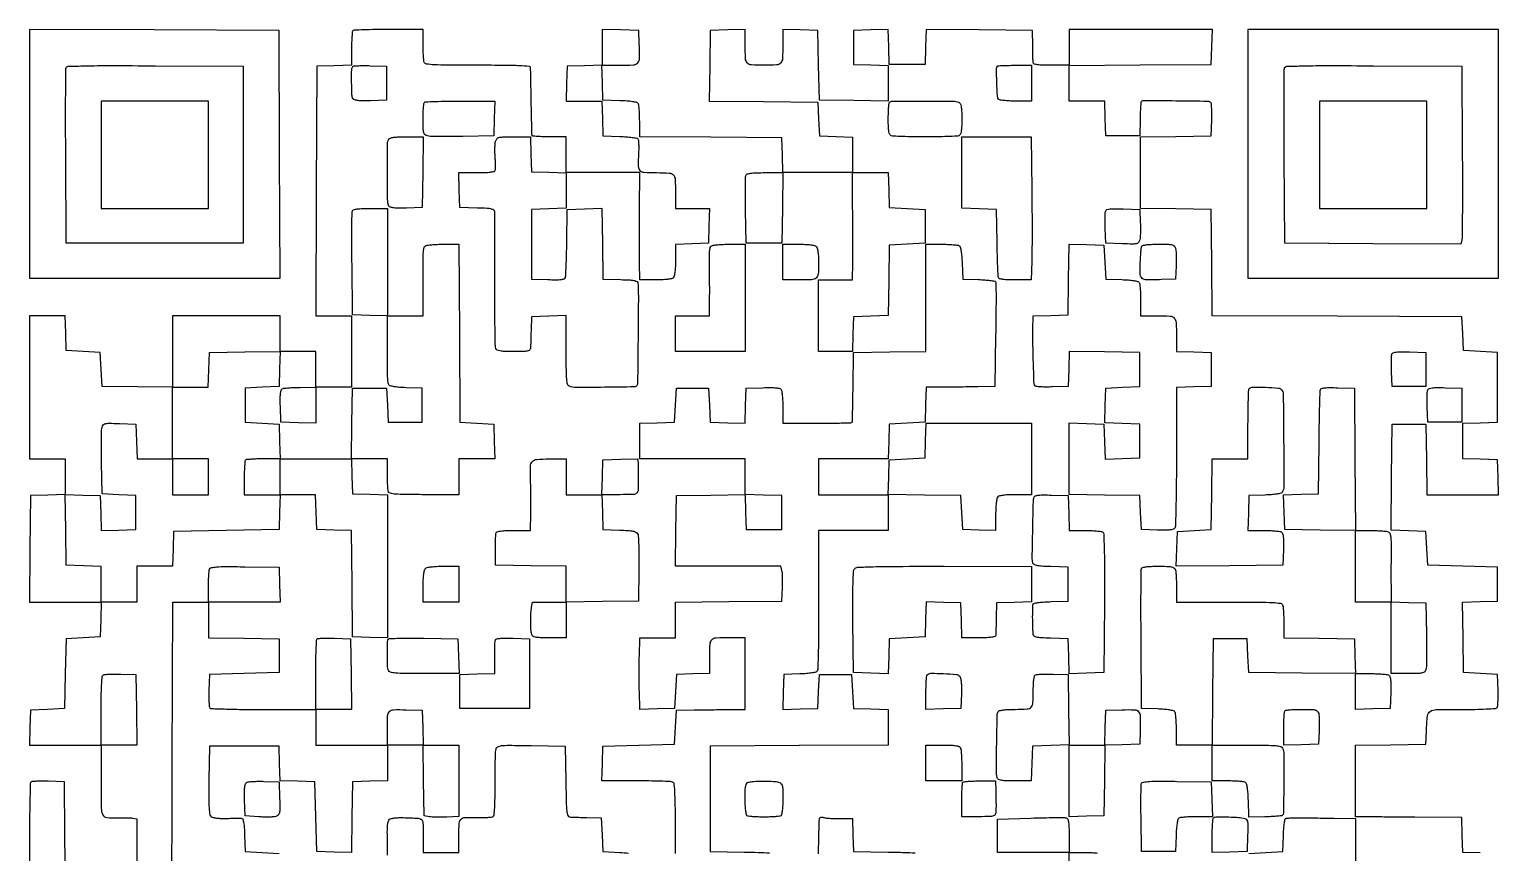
# Model space of a CAD drawing. Extents: x 156 to 936, y 100 to 969.
# Drawn here: x 156 to 936, y 532 to 969 of the extents above; entities that cross this region are included whole.
import ezdxf

# ---------------------------------------------------------------- set-up
doc = ezdxf.new("R2010")
doc.units = 0

msp = doc.modelspace()

# ---------------------------------------------------------------- linework, layer by layer
for points in [[(926.287036, 531.787036), (917.074071, 532.074071), (916.787036, 541.287036), (916.5, 550.5), (891.5, 550.698929, -0.000093), (881.686567, 550.778851, -0.00013), (872.889063, 550.854425, -0.00008), (865.483492, 550.921142, -0.001636), (863.25, 550.948929), (860, 551), (860, 569.977935), (860, 588.955869), (878.75, 589.227935), (897.5, 589.5), (897.754332, 596.5, -0.015574), (898.30336, 604.625849, -0.236326), (899.766392, 606.945251, -0.132923), (902.900062, 607.845061, -0.003953), (916.682867, 607.947305, 0.004626), (923.513069, 608.007162, 0.007159), (929.408925, 608.197854, 0.002842), (934.428763, 608.460802, 0.183876), (935.212327, 608.812327, 0.172296), (935.54545, 609.512358, 0.010108), (935.743267, 611.898892, 0.014332), (935.841717, 614.80863, 0.009999), (935.792979, 618.092979), (935.5, 626.5), (926.5, 627), (917.5, 627.5), (917.228074, 646.212184), (916.956148, 664.924368), (926.228074, 665.212184), (935.5, 665.5), (935.5, 674.5), (935.5, 683.5), (917, 684), (898.5, 684.5), (898, 693.5), (897.5, 702.5), (888.234491, 702.787731), (878.968982, 703.075462), (879.234491, 731.287731), (879.5, 759.5), (888.5, 759.5), (897.5, 759.5), (897.772065, 740.75), (898.044131, 722), (917.059591, 722), (936.075052, 722), (935.787526, 731.25), (935.5, 740.5), (926.25, 740.787526), (917, 741.075052), (917, 750.5), (917, 759.924948), (926.25, 760.212474), (935.5, 760.5), (935.5, 779), (935.5, 797.5), (926.5, 798), (917.5, 798.5), (917, 807.5), (916.5, 816.5), (850.265561, 816.757133), (784.031122, 817.014266), (783.765561, 845.257133), (783.5, 873.5), (764.75, 873.772065), (746, 874.044131), (746, 893), (746, 911.955869), (764.75, 912.227935), (783.5, 912.5), (783.792979, 920.907021, 0.009999), (783.841717, 924.19137, 0.014332), (783.743267, 927.101108, 0.010108), (783.54545, 929.487642, 0.172296), (783.212327, 930.187673, 0.194959), (781.742811, 930.809511, 0.000899), (764.740635, 931.037761, 0.000878), (747.721411, 931.205743, 0.201022), (746.283719, 930.617052, 0.179284), (746.107491, 930.233403, 0.002653), (745.929824, 927.717324, 0.006839), (745.777663, 924.766061, 0.004417), (745.67842, 921.345086), (745.5, 912.5), (736.5, 912.5), (727.5, 912.5), (727.212474, 921.75), (726.924948, 931), (717.462474, 931), (708, 931), (708, 940.487975), (708, 949.97595), (745.75, 950.237975), (783.5, 950.5), (783.787526, 959.75), (784.075052, 969), (746.037526, 969), (708, 969), (708, 959.5), (708, 950), (698.5, 950, -0.006865), (693.982597, 950.06203, -0.025552), (691.147538, 950.285195, -0.038111), (689.396425, 950.65081, -0.314535), (688.912575, 951.25, -0.010039), (688.871136, 952.082278, -0.000662), (688.803074, 954.482813, -0.000959), (688.73122, 957.344675, -0.000716), (688.662575, 960.5), (688.5, 968.5), (660.287731, 968.765509), (632.075462, 969.031018), (631.787731, 959.765509), (631.5, 950.5), (622, 950.5), (612.5, 950.5), (612.211984, 959.787023), (611.923969, 969.074046), (602.711984, 968.787023), (593.5, 968.5), (593.5, 959.5), (593.5, 950.5), (602.75, 950.212474), (612, 949.924948), (612, 940.479501), (612, 931.034054), (593.75, 931.267027), (575.5, 931.5), (575, 950), (574.5, 968.5), (565.25, 968.787526), (556, 969.075052), (556, 961.119313, -0.011258), (555.831005, 953.614695, -0.173567), (554.86665, 951.260207, -0.196922), (552.673736, 950.202315, -0.015154), (546, 950, -0.015154), (539.326264, 950.202315, -0.196922), (537.13335, 951.260207, -0.173567), (536.168995, 953.614695, -0.011258), (536, 961.119313), (536, 969.075052), (526.75, 968.787526), (517.5, 968.5), (517.227991, 949.765372), (516.955982, 931.030743), (545.727991, 930.765372), (574.5, 930.5), (575, 921.5), (575.5, 912.5), (584.25, 912.211067), (593, 911.922134), (593, 902.461067), (593, 893), (574.537526, 893), (556.075052, 893), (555.787526, 902.25), (555.5, 911.5), (517.75, 911.762025), (480, 912.02405), (479.984687, 920.262025, 0.008604), (479.922842, 923.505426, 0.011608), (479.748365, 926.434916, 0.00876), (479.504897, 928.856025, 0.112574), (479.201688, 929.707902, 0.195149), (478.447011, 930.24575, 0.020215), (476.262875, 930.673305, 0.020298), (473.292364, 931.008289, 0.009786), (469.467001, 931.207902), (460.5, 931.5), (460.212474, 940.75), (459.924948, 950), (469.443422, 950, 0.014946), (476.627699, 950.214802, 0.197184), (478.972481, 951.345011, 0.183239), (479.938215, 953.836261, 0.012613), (479.800912, 961.520917), (479.5, 968.5), (469.75, 968.786212), (460, 969.072424), (460, 959.573738), (460, 950.075052), (450.75, 949.787526), (441.5, 949.5), (441.212474, 940.25), (440.924948, 931), (450.424948, 931), (459.924948, 931), (460.212474, 921.75), (460.5, 912.5), (469.467001, 912.207902, -0.010552), (472.94935, 912.020838, -0.015645), (475.987983, 911.697357, -0.010736), (478.455509, 911.302147, -0.212342), (479.07413, 910.880055, -0.118763), (479.310758, 910.159148, -0.009977), (479.430683, 908.188613, -0.012826), (479.466896, 905.803213, -0.009559), (479.389025, 903.172153, 0.013841), (479.247338, 896.434613, 0.189295), (480.141238, 894.201867, 0.191966), (482.309828, 893.190195, 0.014296), (488.960399, 893, -0.014986), (495.664219, 892.799025, -0.196149), (497.862481, 891.744398, -0.174397), (498.830027, 889.395763, -0.011364), (499, 881.918213), (499, 874), (508.037526, 874), (517.075052, 874), (516.787526, 864.75), (516.5, 855.5), (507.75, 855.211067), (499, 854.922134), (499, 846.661067, -0.011162), (498.921652, 843.1518, -0.020382), (498.67737, 840.298426, -0.021133), (498.31002, 838.13795, -0.144676), (497.8, 837.2, -0.144849), (496.860329, 836.689458, -0.021091), (494.693122, 836.322289, -0.020332), (491.828493, 836.07823, -0.011084), (488.3, 836), (480, 836), (479.933948, 845.25, -0.001558), (479.914517, 850.07687, -0.000466), (479.914668, 857.4375, -0.000467), (479.930247, 865.701619, -0.000505), (479.961067, 873.75), (480.054238, 893), (460.527119, 893), (441, 893), (441, 902.5), (441, 912), (432, 912, -0.007808), (428.539872, 912.054039, -0.01267), (425.603892, 912.220312, -0.00635), (423.186983, 912.449665, -0.33264), (422.864313, 912.75, -0.038151), (422.804063, 913.334505, -0.000273), (422.676091, 918.273438, -0.001045), (422.544457, 923.929743, -0.000669), (422.414097, 930.5, 0.000146), (422.289958, 937.105174, 0.000219), (422.177336, 942.873438, 0.000088), (422.077669, 947.822557, 0.004874), (422.049783, 948.75, 0.381135), (421.396047, 949.426776, 0.007433), (416.171862, 949.73835, 0.009283), (408.206982, 949.946597, 0.001894), (394.106989, 950, -0.001482), (378.102837, 950.047441, -0.01238), (370.864913, 950.269618, -0.020733), (366.7558, 950.66906, -0.273), (365.606989, 951.581787, -0.06844), (365.368926, 952.599719, -0.007317), (365.178303, 955.0249, -0.008902), (365.044385, 957.933927, -0.00705), (365, 961.081787), (365, 969), (346.666667, 969, 0.0034), (339.591013, 968.951878, 0.005368), (333.522917, 968.804167, 0.001621), (328.281849, 968.603258, 0.188134), (327.666667, 968.333333, 0.174595), (327.400837, 967.768224, 0.005912), (327.195833, 965.278732, 0.010516), (327.048335, 962.289663, 0.007069), (327, 958.870859), (327, 950.075052), (317.75, 949.787526), (308.5, 949.5), (308.242862, 883.25), (307.985724, 817), (317.492862, 817), (327, 817), (327, 798), (327, 779), (317.5, 779), (308, 779), (308, 788.5), (308, 798), (298.5, 798), (289, 798), (289, 807.5), (289, 817), (260.5, 817), (232, 817), (232, 798.003436), (232, 779.006872), (213.25, 779.253436), (194.5, 779.5), (194, 788.5), (193.5, 797.5), (184.5, 798), (175.5, 798.5), (175.212474, 807.75), (174.924948, 817), (165.462474, 817), (156, 817), (156, 779), (156, 741), (165.5, 741), (175, 741), (175, 731.537526), (175, 722.075052), (165.75, 721.787526), (156.5, 721.5), (156.234427, 693.25), (155.968853, 665), (175.021953, 665), (194.075052, 665), (193.787526, 655.75), (193.5, 646.5), (184.5, 646), (175.5, 645.5), (175, 627), (174.5, 608.5), (165.5, 608), (156.5, 607.5), (156.212474, 598.25), (155.924948, 589), (174.962474, 589), (194, 589), (194, 570.067388, 0.003295), (194.096012, 555.497907, 0.104435), (194.876896, 552.026989, 0.270578), (196.989027, 550.541688, 0.031476), (203, 550.412711, -0.008439), (205.270704, 550.468585, -0.008402), (207.545312, 550.447934, -0.008283), (209.531371, 550.36358, -0.032348), (210.75, 550.212079), (213, 549.783184), (213, 521.910644)], [(499, 531.393011, 0.001054), (498.954309, 553.076001, 0.009347), (498.735366, 562.631708, 0.013145), (498.359991, 568.15232, 0.284906), (497.418213, 569.393011, 0.081739), (496.239742, 569.635941, 0.00228), (491.026577, 569.821697, 0.004617), (484.875559, 569.955962, 0.003148), (477.880687, 570), (459.924948, 570), (460.212474, 579.25), (460.5, 588.5), (479.5, 589), (498.5, 589.5), (499, 598.5), (499.5, 607.5), (509, 607.670976, -0.000662), (513.27269, 607.742218, -0.000413), (518.279688, 607.814941, -0.000414), (523.215499, 607.878466, -0.000753), (527.25, 607.920976), (536, 608), (536, 627), (536, 646), (528.081787, 646, 0.011383), (520.602433, 645.829699, 0.17474), (518.254392, 644.860357, 0.19588), (517.200408, 642.658416, 0.014894), (517, 635.931944), (517, 627.077866), (508.25, 626.788933), (499.5, 626.5), (499, 617.5), (498.5, 608.5), (489.319479, 608.213394), (480.138958, 607.926787), (479.819479, 617.463394, -0.005262), (479.719823, 621.802276, -0.003099), (479.687442, 626.989247, -0.003099), (479.719338, 632.17274, -0.005294), (479.81862, 636.5), (480.13724, 646), (489.56862, 646), (499, 646), (499, 655.484427), (499, 664.968853), (527.25, 665.234427), (555.5, 665.5), (555.800912, 672.479083, 0.008627), (555.874264, 675.317546, 0.009416), (555.846004, 678.075142, 0.00895), (555.735265, 680.430652, 0.045288), (555.53186, 681.729083), (554.961896, 684), (526.958883, 684), (498.955869, 684), (499.227935, 702.75), (499.5, 721.5), (517.75, 721.772559), (536, 722.045117), (536, 731.522559), (536, 741), (508, 741), (480, 741), (480, 750.462474), (480, 759.924948), (489.25, 760.212474), (498.5, 760.5), (499, 769.5), (499.5, 778.5), (508, 778.5), (516.5, 778.5), (517, 769.5), (517.5, 760.5), (526.711984, 760.212977), (535.923969, 759.925954), (536.211984, 769.212977), (536.5, 778.5), (545.41543, 778.791346, -0.007874), (549.674656, 778.863419, -0.025891), (552.481964, 778.721257, -0.03736), (554.324421, 778.391596, -0.190691), (555.150117, 777.791346, -0.110447), (555.473134, 776.89348, -0.009524), (555.733216, 774.455895, -0.01219), (555.919039, 771.503986, -0.009158), (555.984687, 768.25), (556, 760), (565.25, 759.933947, 0.002763), (575.052232, 759.918114, 0.003637), (583.993114, 760.018119, 0.000675), (592.161005, 760.179942, 0.193419), (592.775428, 760.442094, 0.19133), (592.904686, 760.741695, 0.000375), (593.056106, 766.059231, 0.00255), (593.191861, 772.060314, 0.001569), (593.293474, 779.126808), (593.5, 797.5), (612.75, 797.771593), (632, 798.043186), (632, 826.521593), (632, 855), (640.25, 854.984687, -0.008579), (643.497876, 854.922928, -0.011582), (646.430835, 854.748704, -0.008725), (648.854929, 854.505619, -0.112667), (649.706033, 854.202843, -0.192561), (650.236162, 853.466763, -0.02067), (650.666992, 851.36687, -0.020911), (651.005667, 848.539342, -0.010674), (651.206033, 844.968156), (651.5, 836.5), (659.968156, 836.206033, -0.009239), (663.251737, 836.031256, -0.013895), (666.105021, 835.746581, -0.00867), (668.441454, 835.406432, -0.216708), (668.968156, 835.054747, -0.138755), (669.177585, 834.325074, -0.000656), (669.196896, 826.415581, -0.00298), (669.153308, 817.394423, -0.001872), (669, 806.848714), (668.5, 779.5), (659.5, 779.301866, -0.001314), (655.388324, 779.222157, -0.000757), (650.437586, 779.146698, -0.000757), (645.466655, 779.085987, -0.001267), (641.287526, 779.051866), (632.075052, 779), (631.787526, 769.75), (631.5, 760.5), (622, 760), (612.5, 759.5), (612.212474, 750.25), (611.924948, 741), (593.462474, 741), (575, 741), (575, 731.5), (575, 722), (593.462474, 722), (611.924948, 722), (612.212474, 731.25), (612.5, 740.5), (622, 741), (631.5, 741.5), (631.787087, 750.716812), (632.074173, 759.933623), (660.037087, 759.966524), (688, 759.999425), (688, 740.999713), (688, 722), (679.7, 722, 0.011084), (676.171507, 721.92177, 0.020332), (673.306878, 721.677711, 0.021091), (671.139671, 721.310542, 0.144849), (670.2, 720.8, 0.145022), (669.688939, 719.858617, 0.021049), (669.321952, 717.684674, 0.020282), (669.078112, 714.808789, 0.011007), (669, 711.261067), (669, 702.922134), (660.25, 703.211067), (651.5, 703.5), (651, 712.5), (650.5, 721.5), (631.25, 721.771593), (612, 722.043186), (612, 712.521593), (612, 703), (593.5, 703), (575, 703), (574.94248, 693.75, 0.001386), (574.924461, 688.522454, 0.000273), (574.923241, 679.139063, 0.000289), (574.934111, 668.206704, 0.000269), (574.957757, 657, -0.00272), (574.928078, 646.372188, -0.004249), (574.775015, 637.223853, -0.001296), (574.554711, 629.306616, -0.139296), (574.233433, 628.293967, -0.188432), (573.484204, 627.765542, -0.02032), (571.367353, 627.333928, -0.020701), (568.529972, 626.994371, -0.010753), (564.968156, 626.793967), (556.5, 626.5), (556.211971, 617.211971), (555.923942, 607.923942), (565.211971, 608.211971), (574.5, 608.5), (575, 617.5), (575.5, 626.5), (584, 626.5), (592.5, 626.5), (593, 617.5), (593.5, 608.5), (602.75, 608.212474), (612, 607.924948), (612, 598.472266), (612, 589.019583), (564.75, 588.759792), (517.5, 588.5), (517.5, 560.5), (517.5, 532.5), (535.426204, 532.226208, -0.004527), (543.018538, 532.041483, -0.009449), (548.9248, 531.732439, -0.006421)], [(231.5, 493.5), (231.755584, 579.25), (232.011169, 665), (241.505584, 665), (251, 665), (251, 655.522065), (251, 646.044131), (269.75, 645.772065), (288.5, 645.5), (288.5, 636.5), (288.5, 627.5), (270, 627), (251.5, 626.5), (251.207021, 618.092979, 0.010263), (251.159994, 614.806988, 0.014652), (251.263565, 611.89206, 0.010509), (251.469064, 609.503847, 0.171283), (251.810932, 608.789068, 0.189623), (252.645614, 608.425692, 0.001312), (260.565399, 608.162808, 0.004823), (269.691526, 607.971936, 0.003037), (280.353911, 607.916582), (308, 607.940986), (308, 598.470493), (308, 589), (327, 589), (346, 589), (346, 579.537526), (346, 570.075052), (336.75, 569.787526), (327.5, 569.5), (327.227798, 550.712768), (326.955596, 531.925536), (317.727798, 532.212768), (308.5, 532.5), (308, 551), (307.5, 569.5), (298.287036, 569.787036), (289.074071, 570.074071), (288.787036, 579.287036), (288.5, 588.5), (270, 588.5), (251.5, 588.5), (251.226441, 570.630851, 0.003894), (251.164504, 562.395137, 0.011357), (251.29513, 556.711737, 0.010682), (251.565456, 552.686488, 0.152236), (252.107087, 551.370968, 0.139459), (253.027405, 550.740071, 0.042986), (254.677883, 550.339854, 0.030661), (257.054066, 550.123809, 0.011683), (260.380647, 550.103831, -0.001746), (263.195724, 550.142869, -0.002297), (265.764441, 550.157718, -0.001668), (267.917082, 550.15309, -0.022037), (268.711067, 550.113714, -0.304575), (269.280171, 549.648853, -0.031745), (269.695971, 547.881859, -0.025126), (270.013655, 545.188313, -0.008538), (270.211067, 541.25), (270.5, 532.5), (279.5, 532), (288.5, 531.5)], [(346.145636, 530.588588, 0.001735), (346.103752, 535.451836, 0.002881), (346.030594, 539.551575, -0.007957), (345.997126, 543.903234, -0.025781), (346.169624, 546.785669, -0.037589), (346.530099, 548.696393, -0.164133), (347.15845, 549.641023, -0.117093), (348.026876, 550.034405, -0.019049), (349.86842, 550.320481, -0.020103), (352.104453, 550.490344, -0.016498), (354.5, 550.496636, -0.005482), (362.360926, 550.171546, -0.172421), (364.124327, 549.438888, -0.203529), (364.890088, 547.786487, -0.008097), (365, 541), (365, 532), (374.5, 532), (384, 532), (384, 540.932612, -0.01278), (384.171644, 547.647061, -0.193755), (385.132269, 549.720367, -0.185485), (387.279881, 550.596492, -0.011548), (394.268643, 550.57865, 0.009856), (396.942852, 550.562774, 0.013002), (399.378576, 550.659708, 0.010437), (401.389895, 550.834428, 0.111977), (402.159257, 551.098426, 0.23376), (402.689808, 551.948537, 0.009378), (402.988901, 555.682971, 0.01207), (403.180978, 560.868419, 0.004242), (403.213767, 568.317657, -0.003131), (403.227898, 574.801205, -0.004355), (403.327466, 580.605991, -0.002712), (403.480016, 585.480482, -0.054822), (403.69556, 586.943821, -0.211047), (404.648518, 588.142309, -0.096665), (406.602288, 588.725998, -0.02642), (410.652666, 588.907374, -0.001733), (422.372407, 588.772085), (440.5, 588.5), (440.772065, 569.75, 0.002099), (440.979464, 558.664569, 0.020647), (441.279091, 554.003361, 0.054085), (441.794564, 551.626277, 0.300613), (442.772065, 550.859533, 0.010474), (443.835664, 550.795462, 0.001246), (446.195544, 550.708748, 0.001487), (449.0017, 550.62099, 0.00122), (452, 550.543471), (459.5, 550.367876), (460, 541.433938), (460.5, 532.5), (469.403193, 532, -0.007055), (474.099136, 531.669752, -0.036133)], [(803.5, 531.5), (812.5, 532), (821.5, 532.5), (821.793967, 540.968156, -0.00983), (821.972758, 544.253952, -0.014689), (822.269572, 547.114419, -0.009589), (822.626823, 549.447441, -0.214736), (823.000242, 550.00015, -0.116127), (823.654221, 550.218583, -0.007739), (825.640217, 550.369134, -0.010831), (828.03747, 550.461532, -0.007877), (830.706275, 550.464494, -0.000178), (834.086522, 550.413785, -0.000067), (838.809031, 550.340617, -0.000067), (843.944991, 550.259664, -0.000082), (848.75, 550.1825), (860, 550), (860, 503)], [(575, 531.333333, -0.003559), (575.050376, 538.411135, -0.005603), (575.204969, 544.486219, -0.001763), (575.415464, 549.722913, -0.187579), (575.697766, 550.364432, -0.115981), (576.066337, 550.592677, -0.060988), (576.597119, 550.701219, -0.055708), (577.198363, 550.682327, -0.055983), (577.779553, 550.531099, 0.068285), (578.668821, 550.322836, 0.007377), (580.777807, 550.15601, 0.008948), (583.307311, 550.038839, 0.007099), (586.042855, 550), (592.922134, 550), (593.211067, 541.25), (593.5, 532.5), (611.955416, 532.226647, -0.003561), (620.668275, 532.035521, -0.012194), (626.324934, 531.732937, -0.01105)], [(707.765335, 503.25), (708.030671, 532), (689.015335, 532), (670, 532), (670, 540.84869), (670, 549.69738), (687.630894, 550.267077, -0.003008), (694.486302, 550.447308, -0.004484), (700.484887, 550.515096, -0.002007), (705.594329, 550.506508, -0.090424), (706.630894, 550.311398, -0.223283), (707.29206, 549.622734, -0.04536), (707.696742, 547.932588, -0.028489), (707.934107, 545.223414, -0.007608), (708, 540.893011), (708, 532), (716.377555, 532, -0.00979), (720.212024, 531.924918, -0.024916), (722.982997, 531.67771, -0.032122)]]:
    msp.add_lwpolyline(points, format="xyb")
for points in [[(156, 903.007138), (156, 837), (222.50719, 837), (289.014379, 837), (288.75719, 902.75), (288.5, 968.5), (222.25, 968.757138), (156, 969.014276)], [(803, 903), (803, 837), (869.5, 837), (936, 837), (936, 903), (936, 969), (869.5, 969), (803, 969)], [(194, 902.5), (194, 874), (222.5, 874), (251, 874), (251, 902.5), (251, 931), (222.5, 931), (194, 931)], [(841, 902.5), (841, 874), (869.5, 874), (898, 874), (898, 902.5), (898, 931), (869.5, 931), (841, 931)], [(232, 731.5), (232, 722), (241.5, 722), (251, 722), (251, 731.5), (251, 741), (241.5, 741), (232, 741)], [(536.211989, 712.78667), (536.5, 703.5), (546, 703.5), (555.5, 703.5), (555.5, 712.5), (555.5, 721.5), (545.711989, 721.78667), (535.923978, 722.073341)]]:
    msp.add_lwpolyline(points, close=True)
for points in [[(269.5, 902.5), (269.5, 855.5), (222.5, 855.5), (175.5, 855.5), (175.239372, 901.5, -0.000997), (175.174287, 919.225103, -0.001596), (175.197198, 934.357597, -0.000282), (175.267665, 947.72814, -0.090314), (175.461789, 948.759906, -0.301449), (176.45055, 949.464468, -0.003096), (185.402033, 949.70934, -0.005599), (198.68089, 949.841585, -0.001079), (222.722417, 949.759906), (269.5, 949.5)], [(345.5, 940.5), (345.5, 931.5), (337.085653, 931.206902, -0.008519), (333.085459, 931.135766, -0.027159), (330.4185, 931.278749, -0.039341), (328.659703, 931.610638, -0.187221), (327.850966, 932.206902, -0.132115), (327.196599, 934.302816, -0.007818), (327.033661, 941.012925, -0.006174), (327.059, 947.850027, -0.194743), (327.702644, 949.369311, -0.179987), (328.290922, 949.638564, -0.007016), (330.709672, 949.781547, -0.011703), (333.626528, 949.84459, -0.007913), (336.952644, 949.785977), (345.5, 949.5)], [(688, 940.5), (688, 931), (679.559017, 931, -0.010698), (676.122589, 931.073537, -0.018806), (673.290225, 931.301749, -0.015949), (671.10663, 931.63155, -0.211946), (670.45064, 932.079866, -0.127321), (669.930206, 933.760525, -0.003972), (669.646434, 941.019218, -0.002835), (669.457008, 948.457773, -0.20406), (669.905901, 949.572568, -0.184129), (670.290171, 949.744734, -0.002729), (672.802567, 949.874442, -0.007009), (675.750139, 949.969104, -0.004522), (679.166667, 950), (688, 950)], [(916.777529, 904.5, -0.001169), (916.844214, 887.089041, -0.00181), (916.812248, 872.054912, -0.000538), (916.723164, 858.995066, -0.057675), (916.505999, 857.240125), (915.956939, 854.980251), (869.22847, 855.240125), (822.5, 855.5), (822.239372, 901.5, -0.000997), (822.174287, 919.225103, -0.001596), (822.197198, 934.357597, -0.000282), (822.267665, 947.72814, -0.090314), (822.461789, 948.759906, -0.301449), (823.45055, 949.464468, -0.003096), (832.402033, 949.70934, -0.005599), (845.68089, 949.841585, -0.001079), (869.722417, 949.759906), (916.5, 949.5)], [(402.787526, 921.75), (402.5, 912.5), (386, 912.214485, -0.003332), (379.515656, 912.145502, -0.004581), (373.685938, 912.175744, -0.002978), (368.797256, 912.275019, -0.053901), (367.25, 912.483537, -0.115926), (366.001996, 913.121378, -0.156008), (365.33433, 914.191128, -0.056809), (365.054753, 916.250115, -0.005365), (365, 921.352385, -0.007476), (365.048358, 924.586583, -0.011049), (365.195833, 927.42018, -0.00648), (365.401212, 929.773409, -0.173043), (365.666667, 930.333333, -0.188158), (366.281948, 930.603267, -0.001615), (371.53394, 930.804167, -0.005358), (377.61415, 930.951879, -0.003394), (384.704192, 931), (403.075052, 931)], [(649.418213, 930.393011, -0.18666), (650.209997, 929.676577, -0.072682), (650.683962, 928.251766, -0.036534), (650.93529, 925.820122, -0.007489), (651, 921.5, -0.007489), (650.93529, 917.179878, -0.036534), (650.683962, 914.748234, -0.072682), (650.209997, 913.323423, -0.18666), (649.418213, 912.606989, -0.080654), (648.255003, 912.36459, -0.002656), (643.50225, 912.178303, -0.005009), (637.874116, 912.044072, -0.003457), (631.5, 912, -0.003457), (625.125884, 912.044072, -0.005009), (619.49775, 912.178303, -0.002656), (614.744997, 912.36459, -0.080654), (613.581787, 912.606989, -0.186076), (612.790736, 913.321139, -0.072956), (612.316517, 914.738618, -0.036743), (612.064895, 917.155418, -0.007572), (612, 921.440322, -0.007555), (612.048362, 924.640807, -0.011152), (612.195833, 927.446011, -0.006592), (612.401283, 929.774411, -0.17274), (612.666667, 930.333333, -0.197538), (614.095, 930.929398, -0.000916), (630.545403, 930.986254, -0.001735), (646.419021, 930.956954, -0.090519)], [(364.772065, 893.25), (364.5, 874.5), (356.085653, 874.206902, -0.008519), (352.085459, 874.135766, -0.027159), (349.4185, 874.278749, -0.039341), (347.659703, 874.610638, -0.187221), (346.850966, 875.206902, -0.138765), (346.188078, 877.431842, -0.001716), (346.032212, 892.474877, -0.00241), (346.001205, 907.173227, -0.091176), (346.606989, 910.418213, -0.192609), (347.346935, 911.21734, -0.069778), (348.849444, 911.688621, -0.034463), (351.437305, 911.937083, -0.006705), (356.129054, 912), (365.044131, 912)], [(422.212474, 902.75), (422.5, 893.5), (431.75, 893.212474), (441, 892.924948), (441, 883.5), (441, 874.075052), (431.75, 873.787526), (422.5, 873.5), (422.5, 855), (422.5, 836.5), (431.266353, 836.210829, 0.00737), (435.563265, 836.132465, 0.028627), (438.220197, 836.275393, 0.046619), (439.867434, 836.61643, 0.230735), (440.540253, 837.244302, 0.080308), (440.750182, 838.248239, 0.001709), (440.965124, 843.309211, 0.003904), (441.150475, 849.244387, 0.002617), (441.2739, 856.033473), (441.5, 873.5), (450.727798, 873.787232), (459.955596, 874.074464), (460.227798, 855.287232), (460.5, 836.5), (469.75, 836.212474, -0.00547), (474.900286, 835.995963, -0.039547), (477.357902, 835.669643, -0.105423), (478.598835, 835.113794, -0.226264), (479.084882, 834.212474, -0.013642), (479.283378, 825.2907, -0.00144), (479.118449, 804.458882, -0.000213), (478.857767, 781.232959, -0.136316), (478.4995, 779.999192, -0.255569), (477.131727, 779.221866, -0.001363), (461.310564, 779.005983, -0.002929), (446.229366, 778.929657, -0.091658), (442.581787, 779.606989, -0.249177), (441.711291, 780.60758, -0.036185), (441.27969, 783.365513, -0.018261), (441.051051, 788.291687, -0.002466), (441, 798.644515), (441, 817.075052), (431.75, 816.787526), (422.5, 816.5), (422.310483, 809.5, 0.000006), (422.233491, 806.655049, 0.000006), (422.15887, 803.895312, 0.000006), (422.095099, 801.534784, 0.000031), (422.060483, 800.25, -0.132317), (421.68418, 798.988896, -0.195305), (420.763634, 798.314952, -0.057424), (418.738786, 798.047184, -0.004189), (413.106989, 798, -0.006593), (408.369827, 798.062465, -0.035636), (405.810308, 798.313102, -0.074524), (404.337852, 798.797182, -0.18662), (403.591494, 799.622167, -0.087102), (403.34019, 800.910498, -0.000761), (403.166112, 810.939748, -0.002623), (403.043901, 822.482452, -0.001686), (403.017513, 835.872167, 0.000096), (403.033718, 849.268191, 0.000148), (403.042072, 860.831113, 0.000042), (403.045514, 870.89714, 0.004883), (403.033008, 872.212474, 0.230094), (402.573102, 873.114312, 0.109102), (401.357715, 873.671051, 0.039915), (398.917416, 873.996087, 0.005389), (393.75, 874.212474), (384.5, 874.5), (384.212474, 883.75), (383.924948, 893), (393.379141, 893, 0.007485), (397.782181, 893.065921, 0.023986), (400.707531, 893.294279, 0.031555), (402.622052, 893.660406, 0.253049), (403.257815, 894.25, 0.073526), (403.40216, 895.040639, 0.008486), (403.432593, 896.849945, 0.010071), (403.388632, 899.015698, 0.008059), (403.256724, 901.345559, -0.011803), (403.138159, 903.75989, -0.011757), (403.133434, 906.180289, -0.011669), (403.228361, 908.293153, -0.044447), (403.434628, 909.595559, -0.10615), (404.106402, 910.960317, -0.165269), (405.196887, 911.665918, -0.057186), (407.316473, 911.948367, -0.004557), (412.981526, 912), (421.924948, 912)], [(688.220024, 883.75, -0.001322), (688.303814, 872.21949, -0.00141), (688.324162, 860.934375, -0.001338), (688.288319, 851.228292, -0.006575), (688.18138, 845.75), (687.86276, 836), (679.399995, 836, -0.008756), (675.512663, 836.068081, -0.026122), (672.862188, 836.299937, -0.034688), (671.112187, 836.670806, -0.243088), (670.496799, 837.25, -0.073857), (670.312554, 838.20126, -0.001391), (670.104027, 843.273438, -0.003363), (669.916692, 849.203173, -0.00224), (669.778183, 856), (669.5, 873.5), (660.25, 873.787526), (651, 874.075052), (651, 893.037526), (651, 912), (669.470024, 912), (687.940048, 912)], [(555.772065, 874.25), (555.5, 855.5), (546, 855.5), (536.5, 855.5), (536.225464, 872.964868, -0.00274), (536.155987, 879.750713, -0.004104), (536.176436, 885.676938, -0.001758), (536.253208, 890.73586, -0.087149), (536.444079, 891.714868, -0.239824), (537.123346, 892.327212, -0.033925), (539.02783, 892.703465, -0.024529), (541.973209, 892.934199, -0.007283), (546.49068, 893), (556.044131, 893)], [(612.212474, 883.75), (612.5, 874.5), (622, 874), (631.5, 873.5), (631.5, 864.5), (631.5, 855.5), (622, 855), (612.5, 854.5), (612.228072, 835.787236), (611.956143, 817.074471), (602.728072, 816.787236), (593.5, 816.5), (593.212474, 807.25), (592.924948, 798), (583.962474, 798), (575, 798), (575, 817), (575, 836), (584, 836), (593, 836), (593.092739, 845.25, 0.002026), (593.121572, 850.07688, 0.000606), (593.126798, 857.4375, 0.000607), (593.11262, 865.701619, 0.000657), (593.078456, 873.75), (592.971434, 893), (602.448191, 893), (611.924948, 893)], [(346, 845.5), (346, 817), (355.5, 817), (365, 817), (365.066053, 826.25, 0.001658), (365.082063, 830.436818, 0.001002), (365.07464, 835.397694, 0.001003), (365.047508, 840.325489, 0.001761), (365.00253, 844.401724, -0.008179), (365.010126, 848.616033, -0.025722), (365.206766, 851.437012, -0.036226), (365.572623, 853.304599, -0.187083), (366.186477, 854.136411, -0.109842), (367.096079, 854.464675, -0.009744), (369.534714, 854.72919, -0.012356), (372.488383, 854.918027, -0.009319), (375.740208, 854.984687), (383.980417, 855), (384.240208, 807.75), (384.5, 760.5), (393.5, 760), (402.5, 759.5), (402.787526, 750.25), (403.075052, 741), (393.537526, 741), (384, 741), (384, 731.5), (384, 722), (365.606989, 722, -0.002472), (355.276552, 722.051073, -0.018295), (350.359559, 722.27975, -0.036273), (347.606822, 722.711497, -0.24904), (346.606989, 723.581787, -0.06844), (346.368926, 724.599719, -0.007317), (346.178303, 727.0249, -0.008902), (346.044385, 729.933927, -0.00705), (346, 733.081787), (346, 741), (336.462474, 741), (326.924948, 741), (327.212474, 731.75), (327.5, 722.5), (336.75, 722.212474), (346, 721.924948), (346, 683.924948), (346, 645.924948), (336.75, 646.212474), (327.5, 646.5), (327.23449, 674.712679), (326.96898, 702.925359), (317.73449, 703.212679), (308.5, 703.5), (308.212474, 712.75), (307.924948, 722), (298.5, 722), (289.075052, 722), (288.787526, 712.75), (288.5, 703.5), (260.5, 703), (232.5, 702.5), (232.212474, 693.25), (231.924948, 684), (222.462474, 684), (213, 684), (213, 674.5), (213, 665), (203.5, 665), (194, 665), (194, 674.462474), (194, 683.924948), (184.75, 684.212474), (175.5, 684.5), (175.227796, 703.28782), (174.955591, 722.075639), (184.227796, 721.78782), (193.5, 721.5), (193.788016, 712.212977), (194.076031, 702.925954), (203.288016, 703.212977), (212.5, 703.5), (212.5, 712.5), (212.5, 721.5), (203.5, 722), (194.5, 722.5), (194.214485, 739, -0.003389), (194.146214, 745.487096, -0.004645), (194.178583, 751.325376, -0.003052), (194.281068, 756.219472, -0.053724), (194.493203, 757.788514, -0.112845), (195.138583, 759.070221, -0.168426), (196.201191, 759.715686, -0.056825), (198.272522, 759.920626, -0.00454), (203.778718, 759.788514), (212.5, 759.5), (212.787526, 750.25), (213.075052, 741), (222.537526, 741), (232, 741), (232, 760), (232, 779), (241.462474, 779), (250.924948, 779), (251.212474, 788.25), (251.5, 797.5), (270.28782, 797.772204), (289.075639, 798.044409), (288.78782, 788.772204), (288.5, 779.5), (279.5, 779), (270.5, 778.5), (270.5, 769.5), (270.5, 760.5), (279.5, 760), (288.5, 759.5), (288.787526, 750.25), (289.075052, 741), (308.015461, 741), (326.955869, 741), (327.227935, 759.75), (327.5, 778.5), (336.5, 778.5), (345.5, 778.5), (346, 769.5), (346.5, 760.5), (355.5, 760.5), (364.5, 760.5), (364.5, 769.5), (364.5, 778.5), (356.031844, 778.793967, -0.010785), (352.473798, 778.994386, -0.020617), (349.632438, 779.3343, -0.020182), (347.508746, 779.766232, -0.186795), (346.754221, 780.293967, -0.123072), (346.440009, 781.16499, -0.008499), (346.218238, 783.789478, -0.011694), (346.07871, 786.964694, -0.008508), (346.066295, 790.5, 0.001865), (346.106149, 794.577221, 0.001121), (346.124545, 799.415539, 0.001123), (346.121244, 804.226551, 0.001962), (346.093918, 808.212474), (346, 816.924948), (336.75, 817.212474), (327.5, 817.5), (327.233224, 844.48509, -0.001724), (327.166043, 854.919612, -0.002682), (327.187397, 863.914877, -0.000779), (327.260059, 871.730486, -0.089123), (327.451839, 872.73509, -0.238881), (328.108078, 873.328801, -0.033588), (329.953623, 873.701549, -0.025053), (332.76679, 873.932872, -0.007987), (336.968615, 874), (346, 874)], [(745.820512, 866.599009, -0.009243), (745.899201, 863.78189, -0.00986), (745.870849, 861.02385, -0.009498), (745.754759, 858.65626, -0.044508), (745.541793, 857.310495, -0.102835), (744.88604, 855.955939, -0.175129), (743.838142, 855.286854, -0.059286), (741.802751, 855.076311, -0.004428), (736.221282, 855.211486), (727.5, 855.5), (727.205027, 863.411609, -0.006757), (727.130652, 866.542211, -0.008847), (727.151984, 869.403842, -0.006825), (727.2445, 871.787219, -0.078651), (727.438673, 872.700781, -0.222283), (728.127059, 873.364206, -0.05328), (729.715903, 873.724548, -0.030281), (732.338027, 873.871594, -0.007113), (736.733647, 873.789171), (745.5, 873.5)], [(536, 826.5), (536, 798), (517.5, 798), (499, 798), (499, 807.5), (499, 817), (508, 817), (517, 817), (517.122144, 825.75, 0.003161), (517.152891, 829.776166, 0.001758), (517.142088, 834.684163, 0.001753), (517.096273, 839.651677, 0.002836), (517.018516, 843.876937, -0.007207), (516.974178, 848.467306, -0.026256), (517.140898, 851.375954, -0.040433), (517.500978, 853.242428, -0.18574), (518.146372, 854.111625, -0.108865), (519.077688, 854.449399, -0.010099), (521.525809, 854.721909, -0.012622), (524.491543, 854.916198, -0.00958), (527.75, 854.984687), (536, 855)], [(573.8, 853.8, -0.142062), (574.301898, 852.888147, -0.021703), (574.672007, 850.825282, -0.021121), (574.91981, 848.136184, -0.012415), (575, 844.906989, -0.019554), (574.772902, 839.102218, -0.206765), (573.690254, 837.052708, -0.159949), (571.310519, 836.157481, -0.01065), (563.918213, 836), (556, 836), (556, 845.5), (556, 855), (564.3, 855, -0.011084), (567.828493, 854.92177, -0.020332), (570.693122, 854.677711, -0.021091), (572.860329, 854.310542, -0.144849)], [(727, 845.5), (727.5, 836.5), (735.968156, 836.206033, -0.010674), (739.539342, 836.005667, -0.020911), (742.36687, 835.666992, -0.02067), (744.466763, 835.236162, -0.192561), (745.202843, 834.706033, -0.112667), (745.505619, 833.854929, -0.008725), (745.748704, 831.430835, -0.011582), (745.922928, 828.497876, -0.008579), (745.984687, 825.25), (746, 817), (754.893011, 817, -0.014732), (761.649006, 816.800898, -0.19511), (763.856224, 815.750156, -0.175559), (764.828717, 813.407908, -0.011491), (765, 805.955738), (765, 798.075052), (774.25, 797.787526), (783.5, 797.5), (783.5, 788.5), (783.5, 779.5), (774.25, 779.212474), (765, 778.924948), (764.984687, 742.212474, -0.002088), (764.919616, 728.046301, -0.003304), (764.732898, 715.904442, -0.000815), (764.482505, 705.303194, -0.135848), (764.149034, 704.206902, -0.187221), (763.340297, 703.610638, -0.039341), (761.5815, 703.278749, -0.027159), (758.914541, 703.135766, -0.008519), (754.914347, 703.206902), (746.5, 703.5), (746, 712.5), (745.5, 721.5), (726.75, 721.772065), (708, 722.044131), (708, 741.059591), (708, 760.075052), (717.25, 759.787526), (726.5, 759.5), (726.788016, 750.212977), (727.076031, 740.925954), (736.288016, 741.212977), (745.5, 741.5), (745.5, 750.5), (745.5, 759.5), (736.212977, 759.788016), (726.925954, 760.076031), (727.212977, 769.288016), (727.5, 778.5), (736.5, 779), (745.5, 779.5), (745.5, 788.5), (745.5, 797.5), (726.787816, 797.771926), (708.075632, 798.043852), (707.787816, 788.771926), (707.5, 779.5), (699.092979, 779.207021, -0.009075), (695.816194, 779.15234, -0.013248), (692.930394, 779.233042, -0.008679), (690.55363, 779.404007, -0.180235), (689.919568, 779.707021, -0.185426), (689.419745, 780.883761, -0.000963), (688.996317, 793.692179, -0.004639), (688.736355, 805.591763, -0.013955), (688.860965, 813.712474), (689, 816.924948), (698.25, 817.212474), (707.5, 817.5), (707.772202, 836.287232), (708.044404, 855.074464), (717.272202, 854.787232), (726.5, 854.5)], [(764.53186, 852.729083, -0.045288), (764.735265, 851.430652, -0.00895), (764.846004, 849.075142, -0.009416), (764.874264, 846.317546, -0.008627), (764.800912, 843.479083), (764.5, 836.5), (757.011777, 836.201382, -0.009687), (749.246992, 836.042302, -0.163838), (746.851159, 836.846051, -0.223787), (745.804265, 838.84713, -0.019775), (745.791704, 844.703889, -0.004499), (745.934575, 847.781047, -0.00597), (746.123125, 850.57708, -0.004343), (746.328932, 852.910837, -0.058181), (746.510319, 853.75, -0.245706), (747.120981, 854.330197, -0.03477), (748.872877, 854.700751, -0.026083), (751.533288, 854.932196, -0.008656), (755.449563, 855, -0.005141), (760.703997, 854.94597, -0.056171), (762.795734, 854.666566, -0.156364), (763.880532, 853.993638, -0.115369)], [(897.5, 788.5), (897.5, 779.5), (888.5, 779.5), (879.5, 779.5), (879.205027, 787.411609, -0.006757), (879.130652, 790.542211, -0.008847), (879.151984, 793.403842, -0.006825), (879.2445, 795.787219, -0.078651), (879.438673, 796.700781, -0.222283), (880.127059, 797.364206, -0.05328), (881.715903, 797.724548, -0.030281), (884.338027, 797.871594, -0.007113), (888.733647, 797.789171), (897.5, 797.5)], [(308, 769.462474), (308, 759.924948), (298.75, 760.212474), (289.5, 760.5), (289.206902, 768.914347, -0.008519), (289.135766, 772.914541, -0.027159), (289.278749, 775.5815, -0.039341), (289.610638, 777.340297, -0.187221), (290.206902, 778.149034, -0.110402), (291.105717, 778.472467, -0.00954), (293.54359, 778.732898, -0.012203), (296.495888, 778.918959, -0.00917), (299.75, 778.984687), (308, 779)], [(820.820362, 777.716451, -0.172097), (821.713345, 775.284239, -0.00099), (821.935799, 750.661483, -0.001148), (822.052081, 726.217426, -0.143334), (821.204243, 723.293967, -0.19237), (820.46756, 722.763915, -0.020654), (818.366891, 722.33305, -0.020901), (815.538912, 721.994335, -0.010678), (811.968156, 721.793967), (803.5, 721.5), (803.212474, 712.25), (802.924948, 703), (811.212474, 702.984687, -0.009129), (814.480966, 702.918962, -0.01216), (817.445387, 702.732898, -0.009485), (819.893389, 702.472502, -0.110544), (820.793098, 702.149034, -0.187221), (821.389362, 701.340297, -0.039341), (821.721251, 699.5815, -0.027159), (821.864234, 696.914541, -0.008519), (821.793098, 692.914347), (821.5, 684.5), (793.212267, 684.234363), (764.924535, 683.968725), (765.212267, 693.234363), (765.5, 702.5), (774.5, 703), (783.5, 703.5), (783.772065, 722.25), (784.044131, 741), (793.522065, 741), (803, 741), (803, 759.333333, -0.0034), (803.048122, 766.408987, -0.005368), (803.195833, 772.477083, -0.001621), (803.396742, 777.718151, -0.188134), (803.666667, 778.333333, -0.197874), (805.540542, 779.11391, -0.009986), (812.297495, 779.005962, -0.009847), (819.051823, 778.62977, -0.203423)], [(859.762025, 740.75), (860.02405, 703), (868.262025, 702.984687, -0.009322), (871.512995, 702.918027, -0.012359), (874.465942, 702.72919, -0.009748), (876.903976, 702.464673, -0.109834), (877.813523, 702.136411, -0.187083), (878.427377, 701.304599, -0.036226), (878.793234, 699.437012, -0.025722), (878.989874, 696.616033, -0.008179), (878.99747, 692.401724, 0.001758), (878.952495, 688.328056, 0.001005), (878.92536, 683.408717, 0.001003), (878.917934, 678.459861, 0.001666), (878.933947, 674.287526), (879, 665.075052), (888.25, 664.787526), (897.5, 664.5), (897.785515, 648, -0.003332), (897.854498, 641.515656, -0.004581), (897.824256, 635.685937, -0.002978), (897.724981, 630.797256, -0.053901), (897.516463, 629.25, -0.122326), (896.855595, 627.996245, -0.153829), (895.733255, 627.32807, -0.053257), (893.5462, 627.052573, -0.004723), (887.980948, 627), (879, 627), (879, 646), (879, 665), (869.5, 665), (860, 665), (860, 683.977935), (860, 702.955869), (841.25, 703.227935), (822.5, 703.5), (822.212977, 712.711984), (821.925954, 721.923969), (831.212977, 722.211984), (840.5, 722.5), (840.75383, 749.5, -0.001618), (840.885793, 759.941903, -0.002514), (841.074044, 768.947444, -0.000739), (841.288447, 776.768571, -0.082038), (841.487477, 777.789171, -0.238138), (842.142468, 778.395607, -0.042932), (843.822727, 778.724937, -0.027671), (846.497021, 778.865217, -0.007514), (850.733647, 778.789171), (859.5, 778.5)], [(916.5, 769.5), (916.5, 760.5), (907.5, 760.5), (898.5, 760.5), (898.205027, 768.411609, -0.006757), (898.130652, 771.542211, -0.008847), (898.151984, 774.403842, -0.006825), (898.2445, 776.787219, -0.078651), (898.438673, 777.700781, -0.222283), (899.127059, 778.364206, -0.05328), (900.715903, 778.724548, -0.030281), (903.338027, 778.871594, -0.007113), (907.733647, 778.789171), (916.5, 778.5)], [(270.666667, 740.333333, 0.174709), (270.400808, 739.76784, 0.005871), (270.195833, 737.267708, 0.010477), (270.048334, 734.266524, 0.007039), (270, 730.833333), (270, 722), (279.5, 722), (289, 722), (289, 731.5), (289, 741), (280.166667, 741, 0.007039), (276.733476, 740.951666, 0.010477), (273.732292, 740.804167, 0.005871), (271.23216, 740.599192, 0.174709)], [(441, 731.5), (441, 722), (450.462474, 722), (459.924948, 722), (460.212474, 731.25), (460.5, 740.5), (469.75, 740.787526), (479, 741.075052), (479.115385, 737.537526, -0.002821), (479.159666, 735.895656, -0.001504), (479.196875, 733.864148, -0.001496), (479.222433, 731.788759, -0.00233), (479.230769, 730, -0.011047), (479.104525, 724.286879, -0.213248), (478.328938, 722.738578, -0.166842), (476.578893, 722.0887, -0.006232), (469.462474, 722), (459.924948, 722), (460.212474, 712.75), (460.5, 703.5), (469.23554, 703.211278, -0.007504), (473.813644, 702.991148, -0.035358), (476.419794, 702.64051, -0.067309), (477.993675, 702.085823, -0.153234), (478.8824, 701.211278, -0.109139), (479.238218, 699.935151, -0.004213), (479.465367, 695.008938, -0.007349), (479.600156, 689.137612, -0.0051), (479.587244, 682.5), (479.380767, 665.5), (460.190384, 665.228407), (441, 664.956814), (441, 655.478407), (441, 646), (432.067388, 646, -0.005864), (427.083917, 646.058451, -0.040128), (424.643886, 646.31232, -0.097943), (423.324699, 646.837917, -0.184662), (422.658042, 647.75, -0.054053), (422.256182, 650.272787, -0.011694), (422.138659, 654.693586, -0.012575), (422.237418, 659.190446, -0.037339), (422.611773, 662.25), (423.158911, 665), (432.079455, 665), (441, 665), (441, 674.477935), (441, 683.955869), (422.25, 684.227935), (403.5, 684.5), (403.412224, 692.5, -0.005299), (403.411042, 695.655298, -0.007088), (403.480881, 698.517187, -0.005116), (403.59751, 700.904883, -0.070819), (403.769213, 701.75, -0.245647), (404.399096, 702.33351, -0.033105), (406.225628, 702.702357, -0.025093), (408.998875, 702.932781, -0.008181), (413.106989, 703), (422, 703), (422.161909, 712.25, 0.003535), (422.204664, 716.347986, 0.002383), (422.198103, 721.025351, 0.0024), (422.148476, 725.549704, 0.004767), (422.057759, 729.134172, -0.012495), (421.98073, 736.955893, -0.1731), (422.956129, 739.563506, -0.202247), (425.29993, 740.756846, -0.017959), (432.067388, 741), (441, 741)], [(707.787526, 712.25), (708.075052, 703), (716.287526, 702.984687, -0.008779), (719.52272, 702.921843, -0.011795), (722.448833, 702.744393, -0.009003), (724.866388, 702.496547, -0.111904), (725.729777, 702.188169, -0.244953), (726.391952, 701.043422, -0.00437), (726.649765, 693.729423, -0.006709), (726.790497, 682.967927, -0.001469), (726.729777, 664.453481), (726.5, 627.5), (717.288016, 627.212977), (708.076031, 626.925954), (707.788016, 636.212977), (707.5, 645.5), (698.25, 645.787526, -0.005479), (693.101486, 646.004051, -0.039509), (690.642073, 646.330503, -0.105052), (689.398497, 646.886265, -0.225856), (688.909729, 647.787526, -0.007232), (688.704981, 653.144596, -0.007829), (688.662797, 658.36535, -0.003638), (688.732213, 663.037987, -0.133682), (689.032999, 664.053648, -0.219493), (689.566937, 664.407262, -0.007979), (692.043486, 664.74835, -0.013297), (695.058075, 665.033515, -0.00879), (698.532999, 665.207902), (707.5, 665.5), (707.5, 674.5), (707.5, 683.5), (698.357189, 683.786107, -0.006152), (693.385704, 684.002934, -0.037458), (690.835561, 684.338334, -0.085321), (689.435004, 684.891059, -0.195109), (688.769565, 685.786107, -0.067579), (688.427307, 688.649167, -0.001334), (688.702405, 703.403005, -0.001181), (689.054593, 718.276825, -0.07789), (689.515661, 720.789171, -0.242588), (690.157152, 721.396256, -0.043479), (691.825241, 721.725658, -0.0278), (694.491681, 721.865711, -0.007467), (698.733647, 721.789171), (707.5, 721.5)], [(288.787526, 674.25), (289.075052, 665), (270.037526, 665), (251, 665), (251, 672.918213, -0.006974), (251.043893, 676.064816, -0.008832), (251.176343, 678.969993, -0.007223), (251.364807, 681.391628, -0.068681), (251.600317, 682.400827, -0.251284), (252.588984, 683.254085, -0.0372), (255.288482, 683.64904, -0.018475), (260.125686, 683.813389, -0.002458), (270.350317, 683.732614), (288.5, 683.5)], [(384, 674.5), (384, 665), (374.5, 665), (365, 665), (365, 673.3, -0.011084), (365.07823, 676.828493, -0.020332), (365.322289, 679.693122, -0.021091), (365.689458, 681.860329, -0.144849), (366.2, 682.8, -0.144849), (367.139671, 683.310542, -0.021091), (369.306878, 683.677711, -0.020332), (372.171507, 683.92177, -0.011084), (375.7, 684), (384, 684)], [(688, 674.494213), (688, 665.075052), (678.75, 664.787526), (669.5, 664.5), (669.305832, 656.5, -0.000294), (669.227391, 653.344674, -0.000394), (669.152301, 650.482813, -0.000272), (669.086106, 648.08196, -0.004132), (669.055832, 647.25, -0.315287), (668.598232, 646.654854, -0.04171), (666.959132, 646.286425, -0.02709), (664.284831, 646.062431, -0.007349), (660.037526, 646), (651.075052, 646), (650.787526, 655.25), (650.5, 664.5), (641.288016, 664.787023), (632.076031, 665.074046), (631.788016, 655.787023), (631.5, 646.5), (622, 646), (612.5, 645.5), (612.211984, 636.212977), (611.923969, 626.925954), (602.711984, 627.212977), (593.5, 627.5), (593.236515, 654.381288, -0.002415), (593.174166, 666.921753, -0.007776), (593.302725, 675.263807, -0.005716), (593.555106, 681.21358, -0.161097), (594.111555, 682.634416, -0.2104), (595.682053, 683.419024, -0.005171), (603.924621, 683.734286, -0.006198), (616.800441, 683.933788, -0.001025), (641.625041, 683.959815), (688, 683.913374)], [(764.393011, 682.418213, -0.06844), (764.631074, 681.400281, -0.007317), (764.821697, 678.9751, -0.008902), (764.955615, 676.066073, -0.00705), (765, 672.918213), (765, 665), (792.893011, 665, -0.001482), (808.897163, 664.952559, -0.01238), (816.135087, 664.730382, -0.020733), (820.2442, 664.33094, -0.273), (821.393011, 663.418213, -0.068379), (821.631058, 662.400909, -0.007341), (821.821697, 659.981582, -0.00892), (821.955613, 657.079686, -0.007069), (822, 653.940278), (822, 646.044131), (840.75, 645.772065), (859.5, 645.5), (859.787526, 636.25), (860.075052, 627), (868.287526, 626.984687, -0.009211), (871.527258, 626.918956, -0.012245), (874.467433, 626.732898, -0.009596), (876.895183, 626.472431, -0.110258), (877.793098, 626.149034, -0.187221), (878.389362, 625.340297, -0.039341), (878.721251, 623.5815, -0.027159), (878.864234, 620.914541, -0.008519), (878.793098, 616.914347), (878.5, 608.5), (869.25, 608.212474), (860, 607.924948), (860, 617.446901), (860, 626.968853), (831.75, 627.234427), (803.5, 627.5), (803, 636.5), (802.5, 645.5), (793.5, 645.5), (784.5, 645.5), (784.234427, 617.25), (783.968853, 589), (802.377438, 589, -0.002469), (812.717167, 588.948936, -0.018281), (817.63797, 588.720275, -0.036236), (820.392863, 588.288589, -0.249097), (821.393011, 587.418213, -0.09097), (821.997263, 584.188745, -0.00218), (821.984484, 568.852042, -0.000981), (821.86967, 552.803683, -0.257502), (821.207158, 551.628031, -0.115402), (820.602036, 551.424953, -0.004189), (818.162924, 551.2156, -0.007478), (815.255064, 551.034242, -0.005156), (811.957158, 550.912099), (803.5, 550.686171), (803.207902, 559.560086, 0.009938), (803.008272, 563.338882, 0.020424), (802.672738, 566.282502, 0.020333), (802.24461, 568.450142, 0.19465), (801.707902, 569.201688, 0.112618), (800.855762, 569.504907, 0.008743), (798.431384, 569.748365, 0.011595), (795.498009, 569.922842, 0.008591), (792.25, 569.984687), (784, 570), (784, 579.5), (784, 589), (774.5, 589), (765, 589), (764.984687, 597.25, 0.008579), (764.922928, 600.497876, 0.011582), (764.748704, 603.430835, 0.008725), (764.505619, 605.854929, 0.112667), (764.202843, 606.706033, 0.192561), (763.466763, 607.236162, 0.02067), (761.36687, 607.666992, 0.020911), (758.539342, 608.005667, 0.010674), (754.968156, 608.206033), (746.5, 608.5), (746.237267, 644.995626, -0.001256), (746.171286, 659.07602, -0.001991), (746.193108, 671.139135, -0.000435), (746.263662, 681.729558, -0.08996), (746.455882, 682.745626, -0.235812), (747.089852, 683.325924, -0.034547), (748.846469, 683.698491, -0.026118), (751.495325, 683.931405, -0.00887), (755.361626, 684, -0.007303), (759.763435, 683.935708, -0.036059), (762.22948, 683.685046, -0.072045), (763.671317, 683.211672, -0.188)], [(326.772065, 626.75), (327.044131, 608), (317.522065, 608), (308, 608), (308, 626.333333, -0.003584), (308.05073, 633.411472, -0.00564), (308.206402, 639.487652, -0.001786), (308.418403, 644.723678, -0.187492), (308.702644, 645.369311, -0.179987), (309.290922, 645.638564, -0.007016), (311.709672, 645.781547, -0.011703), (314.626528, 645.84459, -0.007913), (317.952644, 645.785977), (326.5, 645.5)], [(383.787526, 636.25), (384.075052, 627), (365.644515, 627, -0.002466), (355.291687, 627.051051, -0.018261), (350.365513, 627.27969, -0.036185), (347.60758, 627.711291, -0.249177), (346.606989, 628.581787, -0.084599), (346.091702, 631.155332, -0.008419), (346.016114, 637.465721, -0.005114), (346.114986, 644.018688, -0.192341), (346.688496, 645.355163, -0.19128), (347.321579, 645.628369, -0.001798), (352.480314, 645.761564, -0.0057), (358.465536, 645.826322, -0.003617), (365.438496, 645.77183), (383.5, 645.5)], [(421.5, 627), (421.5, 608.5), (403, 608.5), (384.5, 608.5), (384.5, 617.5), (384.5, 626.5), (393.75, 626.787526), (403, 627.075052), (403.096892, 631.787526, 0.004339), (403.121556, 633.863588, 0.003012), (403.114934, 636.209846, 0.003038), (403.081314, 638.462707, 0.006256), (403.022249, 640.224716, -0.017221), (403.004831, 641.728649, -0.01955), (403.09409, 643.167558, -0.019136), (403.263238, 644.373828, -0.094275), (403.507693, 645.012448, -0.218993), (404.177839, 645.457318, -0.01798), (406.3158, 645.712745, -0.019467), (409.181823, 645.839002, -0.00957), (412.832337, 645.787732), (421.5, 645.5)], [(212.772065, 607.75), (213.044131, 589), (203.547065, 589), (194.05, 589), (194.05, 607.425, -0.003307), (194.108931, 616.334802, -0.012841), (194.323612, 621.849726, -0.012278), (194.653031, 625.535369, -0.271111), (195.275, 626.365199, -0.084788), (196.111525, 626.560133, -0.006139), (198.490156, 626.673187, -0.008455), (201.346502, 626.72548, -0.006292), (204.5, 626.690199), (212.5, 626.5)], [(649.921326, 625.594796, -0.126804), (650.405224, 624.568167, -0.023545), (650.701133, 622.485252, -0.021342), (650.842502, 619.735348, -0.01153), (650.793771, 616.344796), (650.5, 608.5), (641.25, 608.212474), (632, 607.924948), (632, 616.795808, -0.007009), (632.048332, 620.243385, -0.010438), (632.195833, 623.256685, -0.00583), (632.400781, 625.767459, -0.174822), (632.666667, 626.333333, -0.1982), (634.641278, 627.154415, -0.011379), (641.346099, 627.02018, -0.011327), (648.040061, 626.581573, -0.200106)], [(707.772065, 607.75), (708.044131, 589), (717.484539, 589), (726.924948, 589), (727.212474, 598.25), (727.5, 607.5), (736.221282, 607.788514, -0.016163), (742.776944, 607.793409, -0.213192), (744.905613, 606.760753, -0.173875), (745.788299, 604.377622, -0.010129), (745.710761, 596.5), (745.5, 589.5), (736.271928, 589.212764), (727.043857, 588.925529), (726.771928, 570.212764), (726.5, 551.5), (717.25, 551.212474), (708, 550.924948), (708, 569.998686), (708, 589.072424), (698.25, 588.786212), (688.5, 588.5), (688.212474, 579.25), (687.924948, 570), (679.079106, 570, -0.005844), (674.131688, 570.057828, -0.040905), (671.732737, 570.310988, -0.102175), (670.453165, 570.837781, -0.189101), (669.825301, 571.75, -0.059078), (669.394972, 575.610443, -0.002301), (669.561367, 589.945633, -0.001173), (669.839859, 604.95276, -0.133961), (670.393929, 606.828374, -0.20173), (671.112014, 607.340052, -0.023094), (673.111185, 607.693133, -0.02197), (675.864045, 607.926856, -0.010192), (679.452028, 608, 0.016104), (685.741719, 608.202627, 0.19449), (687.87979, 609.231725, 0.173865), (688.827268, 611.512487, 0.012361), (689, 618.498454, -0.01097), (689.072133, 621.785721, -0.028474), (689.310449, 624.141675, -0.036937), (689.687492, 625.740564, -0.220666), (690.25, 626.356866, -0.08407), (691.100026, 626.554893, -0.00628), (693.482813, 626.670739, -0.008556), (696.344709, 626.724863, -0.006392), (699.5, 626.690199), (707.5, 626.5)], [(364.787526, 598.25), (365.075052, 589), (374.537526, 589), (384, 589), (384, 570.085327), (384, 551.170654), (377.613523, 550.835327, -0.009103), (374.958406, 550.74435, -0.008706), (372.261913, 550.748036, -0.008675), (369.882615, 550.834034, -0.030623), (368.363523, 551.009051), (365.5, 551.518102), (365.227935, 570.259051), (364.955869, 589), (355.477935, 589), (346, 589), (346, 596.918213, -0.010963), (346.165664, 604.472899, -0.175128), (347.124796, 606.802332, -0.203843), (349.29455, 607.800818, -0.015597), (355.87125, 607.787164), (364.5, 607.5)], [(840.53186, 605.729083, -0.045288), (840.735265, 604.430652, -0.00895), (840.846004, 602.075142, -0.009416), (840.874264, 599.317546, -0.008627), (840.800912, 596.479083), (840.5, 589.5), (831.25, 589.212474), (822, 588.924948), (822, 597.795808, -0.007009), (822.048332, 601.243385, -0.010438), (822.195833, 604.256685, -0.00583), (822.400781, 606.767459, -0.174822), (822.666667, 607.333333, -0.173043), (823.226591, 607.598788, -0.00648), (825.57982, 607.804167, -0.011049), (828.413417, 607.951642, -0.007476), (831.647615, 608, -0.005348), (836.764113, 607.945275, -0.057278), (838.818035, 607.664578, -0.156921), (839.887372, 606.991836, -0.113491)], [(650.393011, 587.418213, -0.06844), (650.631074, 586.400281, -0.007317), (650.821697, 583.9751, -0.008902), (650.955615, 581.066073, -0.00705), (651, 577.918213), (651, 570), (641.5, 570), (632, 570), (632, 579.5), (632, 589), (640.893011, 589, -0.00673), (645.571713, 588.937024, -0.034532), (648.154102, 588.688469, -0.06988), (649.653872, 588.217093, -0.192406)], [(156.702644, 569.369311, 0.191676), (156.416662, 568.705227, 0.000816), (156.206402, 560.697027, 0.003792), (156.050651, 551.554139, 0.002362), (156, 540.833333), (156, 513), (165.515573, 513), (175.031147, 513), (174.765573, 541.25), (174.5, 569.5), (165.952644, 569.785977, 0.007913), (162.626528, 569.84459, 0.011703), (159.709672, 569.781547, 0.007016), (157.290922, 569.638564, 0.179987)], [(288.789077, 560.740106, -0.004786), (288.917495, 555.256924, -0.055067), (288.710778, 553.114247, -0.152164), (288.068186, 551.960612, -0.106338), (286.789077, 551.178684, -0.064478), (285.476858, 550.901691, -0.013354), (283.116166, 550.777523, -0.013825), (280.34779, 550.782524, -0.012645), (277.5, 550.938578), (270.5, 551.5), (270.206902, 559.914347, -0.008557), (270.136131, 563.911022, -0.02706), (270.279299, 566.583734, -0.03904), (270.61127, 568.351173, -0.184607), (271.206902, 569.17015, -0.118191), (272.102078, 569.488416, -0.010843), (274.470153, 569.689286, -0.01353), (277.341672, 569.792355, -0.010196), (280.5, 569.755803), (288.5, 569.5)], [(553.75, 569.369714, -0.114687), (554.997054, 568.704208, -0.152494), (555.664318, 567.614771, -0.056356), (555.944674, 565.539797, -0.005427), (556, 560.442386, -0.011086), (555.926117, 557.110493, -0.018257), (555.698559, 554.302116, -0.014665), (555.373111, 552.099421, -0.213458), (554.941393, 551.463779, -0.113073), (554.182825, 551.205319, -0.007538), (551.878183, 551.001711, -0.010565), (549.096619, 550.857187, -0.007695), (546, 550.809524, -0.007695), (542.903381, 550.857187, -0.010565), (540.121817, 551.001711, -0.007538), (537.817175, 551.205319, -0.113073), (537.058607, 551.463779, -0.213668), (536.626438, 552.100636, -0.014603), (536.301175, 554.312507, -0.018196), (536.073794, 557.134, -0.011007), (536, 560.485693, -0.006445), (536.059768, 565.121979, -0.042521), (536.315948, 567.425206, -0.102221), (536.843632, 568.675051, -0.179892), (537.75, 569.310674, -0.053162), (540.56406, 569.734216, -0.009869), (545.801816, 569.856945, -0.009653), (551.037437, 569.775182, -0.05679)], [(669.1, 564.5, -0.000729), (669.138282, 562.210942, -0.000691), (669.170625, 559.88125, -0.000686), (669.193559, 557.820428, -0.002439), (669.2, 556.5, -0.025289), (669.016542, 552.875107, -0.237004), (668.202925, 551.596077, -0.12943), (666.406346, 551.076757, -0.00599), (660, 551), (651, 551), (651, 559.833333, -0.007039), (651.048334, 563.266524, -0.010477), (651.195833, 566.267708, -0.005871), (651.400808, 568.76784, -0.174709), (651.666667, 569.333333, -0.173108), (652.226806, 569.598804, -0.006456), (654.585417, 569.804167, -0.011027), (657.425165, 569.951643, -0.007459), (660.666667, 570), (669, 570)], [(783.787526, 560.25), (784.075052, 551), (775.787526, 550.984687, 0.008541), (772.525269, 550.92293, 0.011541), (769.580189, 550.748704, 0.008673), (767.145887, 550.505653, 0.112803), (766.293967, 550.202843, 0.192561), (765.763838, 549.466763, 0.02067), (765.333008, 547.36687, 0.020911), (764.994333, 544.539342, 0.010674), (764.793967, 540.968156), (764.5, 532.5), (755.5, 532.5), (746.5, 532.5), (746.225464, 549.964868, -0.002788), (746.156623, 556.752302, -0.004168), (746.178988, 562.683591, -0.001811), (746.25858, 567.743239, -0.086983), (746.452769, 568.737514, -0.27591), (747.318377, 569.417629, -0.018118), (750.616533, 569.719625, -0.014541), (755.887666, 569.856704, -0.00296), (765.227305, 569.772646), (783.5, 569.5)], [(800.656313, 550.21487, -0.101817), (802.035531, 549.645001, -0.188628), (802.712798, 548.661738, -0.061662), (802.924443, 546.693567, -0.004307), (802.787129, 541.126325), (802.5, 532.5), (793.25, 532.212474), (784, 531.924948), (784, 540.795808, -0.007489), (784.051691, 544.246602, -0.011067), (784.20933, 547.270182, -0.006499), (784.428877, 549.780952, -0.17299), (784.712614, 550.379281, -0.195792), (785.879508, 550.870857, -0.005581), (791.401442, 550.875558, -0.011985), (796.837919, 550.689114, -0.03267)]]:
    msp.add_lwpolyline(points, format="xyb", close=True)

doc.saveas('drawing.dxf')
